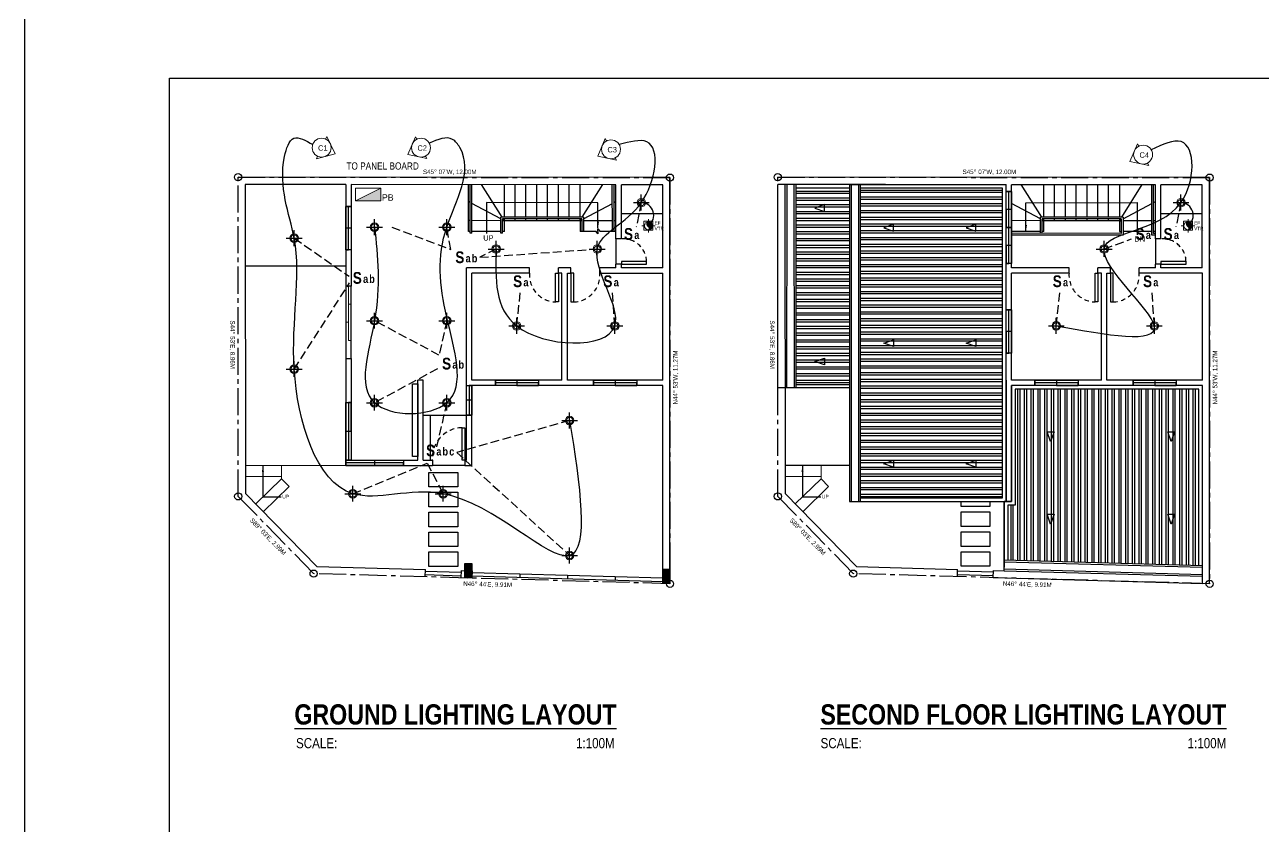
# Model space of a CAD drawing. Header units: inches. Extents: x 7263 to 14962, y 1317 to 2926.
# Drawn here: x 7262.7 to 7297.09, y 1344.84 to 1367.08 of the extents above; entities that cross this region are included whole.
import ezdxf

# ---------------------------------------------------------------- set-up
doc = ezdxf.new("R2010")
doc.units = ezdxf.units.IN
doc.header["$MEASUREMENT"] = 0
for name, pattern in [('ACAD_ISO02W100', [15, 12, -3]), ('CENTER2', [1.125, 0.75, -0.125, 0.125, -0.125]), ('HIDDEN2', [0.1875, 0.125, -0.0625])]:
    doc.linetypes.add(name, pattern=pattern)
for name, color, linetype, lineweight in [('.1', 74, 'Continuous', 9), ('electrical', 118, 'Continuous', 13), ('Muebles', 2, 'Continuous', 0)]:
    doc.layers.add(name, color=color, linetype=linetype, lineweight=lineweight)
for name, color, linetype in [('Layer1', 1, 'Continuous'), ('Layer15', 7, 'Continuous'), ('Layer2', 2, 'Continuous'), ('Layer3', 3, 'Continuous'), ('Layer4', 4, 'Continuous'), ('Layer6', 6, 'Continuous'), ('Layer8', 8, 'Continuous'), ('PDF10_HJ_10MM 2', 7, 'Continuous'), ('text', 7, 'Continuous')]:
    doc.layers.add(name, color=color, linetype=linetype)
doc.styles.get("Standard").update_dxf_attribs({"font": ''})
doc.styles.get('Standard').set_extended_font_data('Tw Cen MT Condensed')
doc.dimstyles.get("Standard").update_dxf_attribs({"dimtxt": 0.2, "dimasz": 0.18, "dimexe": 0.18, "dimexo": 0.0625, "dimgap": 0.09, "dimtad": 0, "dimzin": 0, "dimdsep": 46, "dimtxsty": 'Standard', "dimblk": 'ARCHTICK', "dimcen": 0.09, "dimclrd": 8, "dimclre": 8, "dimclrt": 2, "dimadec": 0, "dimazin": 0, "dimtfac": 1, "dimtofl": 0, "dimtmove": 0, "dimatfit": 3, "dimfxl": 1, "dimtolj": 1, "dimtzin": 0, "dimarcsym": 0})

# ---------------------------------------------------------------- blocks, each defined once
blk = doc.blocks.new('lot')
at = {"layer": 'Layer3', "linetype": 'CENTER2'}
blk.add_lwpolyline([(7106.756, 1445.657), (7106.77, 1434.387), (7096.873, 1434.655), (7094.777, 1436.797), (7094.762, 1445.657)], close=True, dxfattribs=at)
at = {"layer": 'Layer4'}
for centre in [(7094.762, 1445.657), (7106.756, 1445.657), (7094.777, 1436.797), (7096.873, 1434.655), (7106.77, 1434.387)]:
    blk.add_circle(centre, 0.1, dxfattribs=at)
at = {"layer": 'Layer3', "insert": (7099.896, 1445.873), "char_height": 0.125, "attachment_point": 1}
blk.add_mtext_dynamic_manual_height_columns("{\\fTechnicLite|b0|i0|c2|p2;S45%%D 07'W, 12.00M}", width=3.85486, gutter_width=1, heights=[0], dxfattribs=at)
at = {"layer": 'Layer3', "char_height": 0.125, "attachment_point": 1}
for s, insert, rotation in [("{\\fTechnicLite|b0|i0|c2|p2;S44%%D 53'E, 8.86M}", (7094.677, 1441.68), 270.1019), ("{\\fTechnicLite|b0|i0|c2|p2;N44%%D 53'W, 11.27M}", (7106.852, 1439.361), 90.0686), ("{\\fTechnicLite|b0|i0|c2|p2;S89%%D 03'E, 2.99M}", (7095.18, 1436.207), 314.2353), ("{\\fTechnicLite|b0|i0|c2|p2;N46%%D 44'E, 9.91M}", (7101.031, 1434.448), 358.4519)]:
    blk.add_mtext_dynamic_manual_height_columns(s, width=3.85486, gutter_width=1, heights=[0], dxfattribs=dict(at, insert=insert, rotation=rotation))
blk = doc.blocks.new('_ArchTick')
at = {"color": 0, "linetype": 'ByBlock', "const_width": 0.15}
blk.add_lwpolyline([(-0.5, -0.5), (0.5, 0.5)], dxfattribs=at)

msp = doc.modelspace()

# ---------------------------------------------------------------- hatches: boundary and pattern name
at = {"layer": '.1'}
h = msp.add_hatch(dxfattribs=at)
h.set_pattern_fill('ANSI31', color=2, scale=0.125)
h.set_pattern_definition([(45, (-1840.654932, -340.420438), (-0.011048543456, 0.011048543456), [])])
h.paths.add_polyline_path([(7280.017, 1361.618, 0.626564), (7280.008, 1361.488, -0.606657), (7280.017, 1361.393, 0.414214), (7280.13, 1361.506, 0.414214)])
h = msp.add_hatch(dxfattribs=at)
h.set_pattern_fill('ANSI31', color=2, scale=0.125)
h.set_pattern_definition([(45, (-1825.669567, -340.420438), (-0.011048543456, 0.011048543456), [])])
h.paths.add_polyline_path([(7295.002, 1361.618, 0.626564), (7294.993, 1361.488, -0.606657), (7295.002, 1361.393, 0.414214), (7295.115, 1361.506, 0.414214)])
at = {"layer": 'electrical'}
h = msp.add_hatch(color=8, dxfattribs=at)
h.set_gradient(color1=(122, 133, 130), one_color=1, tint=1)
h.paths.add_polyline_path([(7271.885, 1362.196), (7272.587, 1362.196), (7272.587, 1362.547)])
at = {"layer": 'Layer3', "true_color": 0x636466}
h = msp.add_hatch(dxfattribs=at)
h.set_pattern_fill('ANSI32', color=251, scale=0.5, angle=135)
h.set_pattern_definition([(180, (130.64805, -94.65656), (-3e-17, -0.1875), []), (180, (130.58555, -94.59406), (-3e-17, -0.1875), [])])
h.paths.add_polyline_path([(7285.596, 1362.555), (7284.106, 1362.555), (7284.106, 1357.104), (7285.596, 1357.104)])
h = msp.add_hatch(dxfattribs=at)
h.set_pattern_fill('ANSI32', color=251, scale=0.5, angle=135)
h.set_pattern_definition([(180, (102.37391, -82.81602), (-3e-17, -0.1875), []), (180, (102.31141, -82.75352), (-3e-17, -0.1875), [])])
h.paths.add_polyline_path([(7289.85, 1362.545), (7285.896, 1362.545), (7285.896, 1353.951), (7289.85, 1353.951)])
h = msp.add_hatch(dxfattribs=at)
h.set_pattern_fill('ANSI32', color=251, scale=0.5, angle=225)
h.set_pattern_definition([(270, (130.64811, -82.81602), (0.1875, -4e-17), []), (270, (130.58561, -82.87852), (0.1875, -4e-17), [])])
h.paths.add_polyline_path([(7289.994, 1352.23), (7295.3, 1352.08), (7295.3, 1356.971), (7290.2, 1356.971), (7290.2, 1353.751), (7289.994, 1353.751)])
at = {"layer": 'Layer6', "true_color": 0x636466}
h = msp.add_hatch(color=251, dxfattribs=at)
h.dxf.hatch_style = 1
h.paths.add_polyline_path([(7275.115, 1352.032, -0.414564), (7275.015, 1352.132), (7274.916, 1352.132), (7274.915, 1351.732), (7275.115, 1351.732)])
h.paths.add_polyline_path([(7275.115, 1352.132), (7275.015, 1352.132, 0.414564), (7275.115, 1352.032)], flags=17)
h = msp.add_hatch(color=251, dxfattribs=at)
h.dxf.hatch_style = 1
h.paths.add_polyline_path([(7280.615, 1351.877, -0.414564), (7280.515, 1351.977), (7280.415, 1351.977), (7280.415, 1351.577), (7280.615, 1351.577)])
h.paths.add_polyline_path([(7280.615, 1351.977), (7280.515, 1351.977, 0.414564), (7280.615, 1351.877)], flags=17)

# ---------------------------------------------------------------- linework, layer by layer
at = {"layer": '.1', "color": 2}
for p, q in [((7280.017, 1361.631), (7280.017, 1361.693)), ((7295.002, 1361.631), (7295.002, 1361.693)), ((7279.892, 1361.506), (7279.83, 1361.506)), ((7280.017, 1361.381), (7280.017, 1361.318)), ((7280.142, 1361.506), (7280.205, 1361.506)), ((7294.877, 1361.506), (7294.815, 1361.506)), ((7295.002, 1361.381), (7295.002, 1361.318)), ((7295.127, 1361.506), (7295.19, 1361.506))]:
    msp.add_line(p, q, dxfattribs=at)
for points in [[(7279.892, 1361.631), (7280.142, 1361.631), (7280.142, 1361.381), (7279.892, 1361.381)], [(7294.877, 1361.631), (7295.127, 1361.631), (7295.127, 1361.381), (7294.877, 1361.381)]]:
    msp.add_lwpolyline(points, close=True, dxfattribs=at)
for centre, radius in [((7279.819, 1362.147), 0.119), ((7279.819, 1362.147), 0.0893), ((7294.805, 1362.147), 0.119), ((7294.805, 1362.147), 0.0893), ((7272.41, 1361.466), 0.119), ((7272.41, 1361.466), 0.0893), ((7274.416, 1361.466), 0.119), ((7274.416, 1361.466), 0.0893), ((7280.017, 1361.506), 0.113), ((7295.002, 1361.506), 0.113), ((7270.18, 1361.16), 0.119), ((7270.18, 1361.16), 0.0893), ((7275.789, 1360.861), 0.119), ((7275.789, 1360.861), 0.0893), ((7278.596, 1360.861), 0.119), ((7278.596, 1360.861), 0.0893), ((7292.671, 1360.861), 0.119), ((7292.671, 1360.861), 0.0893), ((7272.41, 1358.871), 0.119), ((7272.41, 1358.871), 0.0893), ((7274.416, 1358.871), 0.119), ((7274.416, 1358.871), 0.0893), ((7276.357, 1358.725), 0.119), ((7276.357, 1358.725), 0.0893), ((7279.081, 1358.725), 0.119), ((7279.081, 1358.725), 0.0893), ((7291.343, 1358.727), 0.119), ((7291.343, 1358.727), 0.0893), ((7294.067, 1358.725), 0.119), ((7294.067, 1358.725), 0.0893), ((7270.18, 1357.527), 0.119), ((7270.18, 1357.527), 0.0893), ((7272.41, 1356.595), 0.119), ((7272.41, 1356.595), 0.0893), ((7274.416, 1356.595), 0.119), ((7274.416, 1356.595), 0.0893), ((7277.828, 1356.102), 0.119), ((7277.828, 1356.102), 0.0893), ((7271.807, 1354.069), 0.119), ((7271.807, 1354.069), 0.0893), ((7274.314, 1354.069), 0.119), ((7274.314, 1354.069), 0.0893), ((7277.828, 1352.356), 0.119), ((7277.828, 1352.356), 0.0893)]:
    msp.add_circle(centre, radius, dxfattribs=at)
for centre, radius, start, end in [((7280.044, 1361.551), 0.0728, 111.9143, 240.1933), ((7279.988, 1361.438), 0.0534, 302.9808, 67.9543), ((7295.03, 1361.551), 0.0728, 111.9143, 240.1933), ((7294.973, 1361.438), 0.0534, 302.9808, 67.9543)]:
    msp.add_arc(centre, radius, start, end, dxfattribs=at)
at = {"layer": 'Defpoints'}
msp.add_lwpolyline([(7262.697, 1368.116), (7339.197, 1368.116), (7339.197, 1317.116), (7262.697, 1317.116)], close=True, dxfattribs=at)
at = {"layer": 'electrical', "color": 1}
msp.add_line((7272.587, 1362.547), (7271.885, 1362.196), dxfattribs=at)
at = {"layer": 'electrical', "color": 2, "lineweight": 15}
for points in [[(7270.83, 1363.435), (7270.797, 1363.364), (7271.315, 1363.498), (7271.085, 1363.982), (7271.052, 1363.911)], [(7270.83, 1363.435), (7270.797, 1363.364), (7271.315, 1363.498), (7271.085, 1363.982), (7271.052, 1363.911)], [(7273.58, 1363.905), (7273.544, 1363.975), (7273.334, 1363.482), (7273.858, 1363.369), (7273.822, 1363.439)], [(7273.58, 1363.905), (7273.544, 1363.975), (7273.334, 1363.482), (7273.858, 1363.369), (7273.822, 1363.439)], [(7278.855, 1363.86), (7278.819, 1363.93), (7278.61, 1363.437), (7279.134, 1363.324), (7279.097, 1363.394)], [(7278.855, 1363.86), (7278.819, 1363.93), (7278.61, 1363.437), (7279.134, 1363.324), (7279.097, 1363.394)], [(7293.633, 1363.713), (7293.597, 1363.783), (7293.388, 1363.29), (7293.912, 1363.177), (7293.875, 1363.247)], [(7293.633, 1363.713), (7293.597, 1363.783), (7293.388, 1363.29), (7293.912, 1363.177), (7293.875, 1363.247)]]:
    msp.add_lwpolyline(points, dxfattribs=at)
at = {"layer": 'electrical', "color": 1}
msp.add_lwpolyline([(7271.885, 1362.196), (7272.587, 1362.196), (7272.587, 1362.547), (7271.885, 1362.547)], close=True, dxfattribs=at)
at = {"layer": 'electrical', "color": 4, "lineweight": 15}
for centre in [(7270.941, 1363.673), (7270.941, 1363.673), (7273.701, 1363.672), (7273.701, 1363.672), (7278.976, 1363.627), (7278.976, 1363.627), (7293.754, 1363.48), (7293.754, 1363.48)]:
    msp.add_circle(centre, 0.263, dxfattribs=at)
at = {"layer": 'Layer1'}
for p, q in [((7275.065, 1361.298), (7275.066, 1362.648)), ((7275.115, 1361.298), (7275.116, 1362.648)), ((7279.015, 1361.345), (7279.013, 1362.648)), ((7279.065, 1361.345), (7279.063, 1362.648)), ((7283.856, 1362.655), (7283.853, 1357.004)), ((7284.056, 1362.655), (7284.059, 1357.004)), ((7284.106, 1362.555), (7285.596, 1362.555)), ((7285.646, 1362.645), (7285.646, 1353.851)), ((7285.846, 1362.645), (7285.846, 1353.851)), ((7293.997, 1361.245), (7293.995, 1362.648)), ((7294.047, 1361.295), (7294.045, 1362.648)), ((7278.215, 1361.746), (7275.915, 1361.747)), ((7275.915, 1361.297), (7275.915, 1361.747)), ((7278.165, 1361.696), (7275.965, 1361.697)), ((7275.965, 1361.297), (7275.965, 1361.697)), ((7278.165, 1361.696), (7278.165, 1361.346)), ((7278.215, 1361.746), (7278.215, 1361.346)), ((7279.264, 1361.842), (7280.415, 1361.842)), ((7293.197, 1361.745), (7290.9, 1361.747)), ((7290.9, 1361.297), (7290.9, 1361.747)), ((7293.147, 1361.695), (7290.95, 1361.697)), ((7290.95, 1361.297), (7290.95, 1361.697)), ((7293.147, 1361.695), (7293.147, 1361.294)), ((7293.197, 1361.745), (7293.197, 1361.244)), ((7294.246, 1361.842), (7295.397, 1361.842)), ((7275.115, 1361.298), (7275.065, 1361.298)), ((7275.965, 1361.297), (7275.915, 1361.297)), ((7293.147, 1361.294), (7290.1, 1361.298)), ((7290.95, 1361.297), (7290.9, 1361.297)), ((7294.097, 1361.295), (7294.047, 1361.295)), ((7279.115, 1361.141), (7279.115, 1360.441)), ((7293.197, 1361.244), (7290.1, 1361.248)), ((7294.097, 1361.245), (7293.997, 1361.245)), ((7294.097, 1361.141), (7294.097, 1360.441)), ((7284.106, 1357.104), (7285.596, 1357.104)), ((7273.765, 1356.251), (7274.965, 1356.251)), ((7273.965, 1355.001), (7273.965, 1356.251)), ((7274.915, 1354.851), (7274.015, 1354.851)), ((7285.596, 1354.851), (7283.81, 1354.851)), ((7289.894, 1352.183), (7295.4, 1352.027)), ((7289.894, 1351.982), (7295.4, 1351.827))]:
    msp.add_line(p, q, dxfattribs=at)
for points in [[(7285.896, 1353.951), (7289.85, 1353.951), (7289.85, 1362.545), (7285.896, 1362.545)], [(7295.3, 1352.08), (7295.3, 1356.971), (7290.2, 1356.971), (7290.2, 1353.751), (7289.994, 1353.751), (7289.994, 1352.23)]]:
    msp.add_lwpolyline(points, dxfattribs=at)
for points in [[(7290.1, 1362.46), (7290.1, 1361.46), (7289.95, 1361.46), (7289.95, 1362.46)], [(7271.76, 1362.042), (7271.76, 1360.842), (7271.61, 1360.842), (7271.61, 1362.042)], [(7290.1, 1361.46), (7290.1, 1360.46), (7289.95, 1360.46), (7289.95, 1361.46)], [(7271.61, 1357.826), (7271.76, 1357.826), (7271.76, 1359.826), (7271.61, 1359.826)], [(7290.1, 1359.171), (7290.1, 1357.971), (7289.95, 1357.971), (7289.95, 1359.171)], [(7275.765, 1357.221), (7276.965, 1357.221), (7276.965, 1357.071), (7275.765, 1357.071)], [(7278.49, 1357.221), (7279.69, 1357.221), (7279.69, 1357.071), (7278.49, 1357.071)], [(7290.75, 1357.221), (7291.95, 1357.221), (7291.95, 1357.071), (7290.75, 1357.071)], [(7293.475, 1357.221), (7294.675, 1357.221), (7294.675, 1357.071), (7293.475, 1357.071)], [(7273.465, 1357.121), (7273.615, 1357.121), (7273.615, 1355.101), (7273.465, 1355.101)], [(7274.965, 1356.251), (7274.965, 1357.071), (7275.115, 1357.071), (7275.115, 1356.251)], [(7271.61, 1355.001), (7271.61, 1356.601), (7271.76, 1356.601), (7271.76, 1355.001)], [(7271.61, 1355.001), (7273.21, 1355.001), (7273.21, 1354.851), (7271.61, 1354.851)]]:
    msp.add_lwpolyline(points, close=True, dxfattribs=at)
at = {"layer": 'Layer1', "linetype": 'HIDDEN2'}
for centre, radius, start, end in [((7279.319, 1360.497), 0.646, 1.6632, 94.8163), ((7294.301, 1360.497), 0.646, 1.6632, 94.8163), ((7277.459, 1360.137), 0.746, 175.8096, 268.5593), ((7277.921, 1360.137), 0.746, 271.4407, 4.1904), ((7292.441, 1360.137), 0.746, 175.8096, 268.5593), ((7292.903, 1360.137), 0.746, 271.4407, 4.1904), ((7274.859, 1355.055), 0.846, 91.2707, 183.7084)]:
    msp.add_arc(centre, radius, start, end, dxfattribs=at)
at = {"layer": 'Layer15', "color": 0, "ltscale": 0.02}
for p, q in [((7279.819, 1361.928), (7279.819, 1362.37)), ((7294.805, 1361.928), (7294.805, 1362.37)), ((7279.599, 1362.147), (7280.04, 1362.147)), ((7294.584, 1362.147), (7295.025, 1362.147)), ((7272.41, 1361.247), (7272.41, 1361.688)), ((7274.416, 1361.247), (7274.416, 1361.688)), ((7270.18, 1360.942), (7270.18, 1361.383)), ((7272.189, 1361.466), (7272.63, 1361.466)), ((7274.196, 1361.466), (7274.637, 1361.466)), ((7269.959, 1361.16), (7270.401, 1361.16)), ((7275.789, 1360.643), (7275.789, 1361.084)), ((7278.596, 1360.643), (7278.596, 1361.084)), ((7292.671, 1360.643), (7292.671, 1361.084)), ((7275.568, 1360.861), (7276.009, 1360.861)), ((7278.375, 1360.861), (7278.817, 1360.861)), ((7292.451, 1360.861), (7292.892, 1360.861)), ((7272.41, 1358.653), (7272.41, 1359.094)), ((7274.416, 1358.653), (7274.416, 1359.094)), ((7276.357, 1358.506), (7276.357, 1358.948)), ((7279.081, 1358.506), (7279.081, 1358.948)), ((7291.343, 1358.508), (7291.343, 1358.95)), ((7294.067, 1358.506), (7294.067, 1358.948)), ((7272.189, 1358.871), (7272.63, 1358.871)), ((7274.196, 1358.871), (7274.637, 1358.871)), ((7276.137, 1358.725), (7276.578, 1358.725)), ((7278.861, 1358.725), (7279.302, 1358.725)), ((7291.122, 1358.727), (7291.564, 1358.727)), ((7293.846, 1358.725), (7294.287, 1358.725)), ((7269.959, 1357.527), (7270.401, 1357.527)), ((7270.18, 1357.309), (7270.18, 1357.75)), ((7272.41, 1356.376), (7272.41, 1356.817)), ((7274.416, 1356.376), (7274.416, 1356.817)), ((7272.189, 1356.595), (7272.63, 1356.595)), ((7274.196, 1356.595), (7274.637, 1356.595)), ((7277.828, 1355.884), (7277.828, 1356.325)), ((7277.607, 1356.102), (7278.049, 1356.102)), ((7271.586, 1354.069), (7272.027, 1354.069)), ((7271.807, 1353.85), (7271.807, 1354.291)), ((7274.093, 1354.069), (7274.534, 1354.069)), ((7274.314, 1353.85), (7274.314, 1354.291)), ((7277.607, 1352.356), (7278.049, 1352.356)), ((7277.828, 1352.137), (7277.828, 1352.578))]:
    msp.add_line(p, q, dxfattribs=at)
at = {"layer": 'Layer2'}
for p, q in [((7275.015, 1361.348), (7275.016, 1362.648)), ((7275.951, 1361.747), (7275.38, 1362.648)), ((7276.015, 1361.747), (7276.015, 1362.649)), ((7276.315, 1361.746), (7276.315, 1362.649)), ((7276.615, 1361.746), (7276.615, 1362.649)), ((7276.915, 1361.746), (7276.915, 1362.649)), ((7277.215, 1361.746), (7277.215, 1362.649)), ((7277.515, 1361.746), (7277.515, 1362.649)), ((7277.815, 1361.746), (7277.815, 1362.649)), ((7278.115, 1362.645), (7278.115, 1361.746)), ((7278.178, 1361.747), (7278.75, 1362.648)), ((7290.937, 1361.747), (7290.365, 1362.648)), ((7291, 1361.747), (7291, 1362.649)), ((7291.297, 1361.746), (7291.297, 1362.649)), ((7291.597, 1361.746), (7291.597, 1362.649)), ((7291.897, 1361.746), (7291.897, 1362.649)), ((7292.197, 1361.746), (7292.197, 1362.649)), ((7292.497, 1361.746), (7292.497, 1362.649)), ((7292.797, 1361.746), (7292.797, 1362.649)), ((7293.097, 1362.645), (7293.097, 1361.746)), ((7293.16, 1361.747), (7293.732, 1362.648)), ((7275.066, 1362.155), (7275.016, 1362.181)), ((7275.915, 1361.7), (7275.116, 1362.128)), ((7278.215, 1361.7), (7279.014, 1362.128)), ((7279.064, 1362.155), (7279.115, 1362.182)), ((7290.9, 1361.7), (7290.101, 1362.128)), ((7293.197, 1361.7), (7293.996, 1362.128)), ((7294.046, 1362.155), (7294.097, 1362.182)), ((7275.065, 1361.648), (7275.015, 1361.648)), ((7275.915, 1361.647), (7275.115, 1361.648)), ((7276.015, 1361.647), (7275.965, 1361.673)), ((7278.165, 1361.646), (7275.965, 1361.647)), ((7276.015, 1361.647), (7275.983, 1361.697)), ((7276.015, 1361.347), (7276.015, 1361.697)), ((7276.315, 1361.646), (7276.315, 1361.696)), ((7276.615, 1361.646), (7276.615, 1361.696)), ((7276.915, 1361.646), (7276.915, 1361.696)), ((7277.215, 1361.646), (7277.215, 1361.696)), ((7277.515, 1361.646), (7277.515, 1361.696)), ((7277.815, 1361.646), (7277.815, 1361.696)), ((7278.115, 1361.647), (7278.147, 1361.697)), ((7278.115, 1361.696), (7278.115, 1361.645)), ((7278.115, 1361.647), (7278.165, 1361.673)), ((7278.116, 1361.646), (7278.116, 1361.346)), ((7279.015, 1361.645), (7278.215, 1361.646)), ((7279.115, 1361.645), (7279.065, 1361.645)), ((7290.9, 1361.647), (7290.101, 1361.648)), ((7291, 1361.647), (7290.95, 1361.673)), ((7293.098, 1361.645), (7290.95, 1361.647)), ((7291, 1361.647), (7290.969, 1361.697)), ((7291, 1361.347), (7291, 1361.697)), ((7291.297, 1361.646), (7291.297, 1361.696)), ((7291.597, 1361.646), (7291.597, 1361.696)), ((7291.897, 1361.646), (7291.897, 1361.696)), ((7292.197, 1361.646), (7292.197, 1361.696)), ((7292.497, 1361.646), (7292.497, 1361.696)), ((7292.797, 1361.646), (7292.797, 1361.696)), ((7293.097, 1361.647), (7293.129, 1361.697)), ((7293.097, 1361.696), (7293.097, 1361.645)), ((7293.097, 1361.647), (7293.147, 1361.673)), ((7293.097, 1361.645), (7293.147, 1361.645)), ((7293.098, 1361.645), (7293.098, 1361.346)), ((7293.997, 1361.645), (7293.197, 1361.646)), ((7294.097, 1361.645), (7294.047, 1361.645)), ((7275.065, 1361.348), (7275.015, 1361.348)), ((7275.915, 1361.347), (7275.115, 1361.348)), ((7276.015, 1361.347), (7275.965, 1361.347)), ((7290.9, 1361.347), (7290.1, 1361.348)), ((7291, 1361.347), (7290.95, 1361.347)), ((7293.097, 1361.345), (7293.147, 1361.345)), ((7293.997, 1361.345), (7293.197, 1361.346)), ((7294.097, 1361.345), (7294.047, 1361.345)), ((7271.61, 1360.383), (7268.822, 1360.381)), ((7274.816, 1351.786), (7273.817, 1351.815)), ((7274.819, 1351.886), (7273.82, 1351.915)), ((7280.416, 1351.627), (7275.116, 1351.777)), ((7280.419, 1351.727), (7275.119, 1351.876)), ((7276.444, 1351.839), (7276.441, 1351.739)), ((7277.769, 1351.802), (7277.766, 1351.702)), ((7279.094, 1351.764), (7279.091, 1351.664)), ((7289.596, 1351.792), (7288.596, 1351.82)), ((7289.599, 1351.892), (7288.599, 1351.92))]:
    msp.add_line(p, q, dxfattribs=at)
for points in [[(7290.025, 1361.96), (7290.025, 1362.46), (7290.1, 1362.46), (7290.1, 1361.96)], [(7271.685, 1361.442), (7271.685, 1362.042), (7271.76, 1362.042), (7271.76, 1361.442)], [(7289.95, 1361.96), (7289.95, 1361.46), (7290.025, 1361.46), (7290.025, 1361.96)], [(7271.61, 1361.442), (7271.61, 1360.842), (7271.685, 1360.842), (7271.685, 1361.442)], [(7290.025, 1360.96), (7290.025, 1361.46), (7290.1, 1361.46), (7290.1, 1360.96)], [(7289.95, 1360.96), (7289.95, 1360.46), (7290.025, 1360.46), (7290.025, 1360.96)], [(7279.265, 1360.441), (7279.965, 1360.441), (7279.965, 1360.516), (7279.265, 1360.516)], [(7294.247, 1360.441), (7294.947, 1360.441), (7294.947, 1360.516), (7294.247, 1360.516)], [(7277.44, 1359.391), (7277.44, 1360.191), (7277.515, 1360.191), (7277.515, 1359.391)], [(7277.94, 1359.391), (7277.94, 1360.191), (7277.865, 1360.191), (7277.865, 1359.391)], [(7292.422, 1359.391), (7292.422, 1360.191), (7292.497, 1360.191), (7292.497, 1359.391)], [(7292.922, 1359.391), (7292.922, 1360.191), (7292.847, 1360.191), (7292.847, 1359.391)], [(7290.025, 1358.571), (7290.025, 1359.171), (7290.1, 1359.171), (7290.1, 1358.571)], [(7289.95, 1358.571), (7289.95, 1357.971), (7290.025, 1357.971), (7290.025, 1358.571)], [(7276.365, 1357.146), (7275.765, 1357.146), (7275.765, 1357.221), (7276.365, 1357.221)], [(7279.09, 1357.146), (7278.49, 1357.146), (7278.49, 1357.221), (7279.09, 1357.221)], [(7291.35, 1357.146), (7290.75, 1357.146), (7290.75, 1357.221), (7291.35, 1357.221)], [(7294.075, 1357.146), (7293.475, 1357.146), (7293.475, 1357.221), (7294.075, 1357.221)], [(7275.115, 1356.671), (7275.115, 1357.071), (7275.04, 1357.071), (7275.04, 1356.671)], [(7276.365, 1357.071), (7276.965, 1357.071), (7276.965, 1357.146), (7276.365, 1357.146)], [(7279.09, 1357.071), (7279.69, 1357.071), (7279.69, 1357.146), (7279.09, 1357.146)], [(7291.35, 1357.071), (7291.95, 1357.071), (7291.95, 1357.146), (7291.35, 1357.146)], [(7294.075, 1357.071), (7294.675, 1357.071), (7294.675, 1357.146), (7294.075, 1357.146)], [(7271.76, 1355.801), (7271.76, 1356.601), (7271.685, 1356.601), (7271.685, 1355.801)], [(7275.04, 1356.671), (7275.04, 1356.251), (7274.965, 1356.251), (7274.965, 1356.671)], [(7271.685, 1355.801), (7271.685, 1355.001), (7271.61, 1355.001), (7271.61, 1355.801)], [(7274.915, 1355.901), (7274.915, 1355.001), (7274.84, 1355.001), (7274.84, 1355.901)], [(7272.41, 1354.926), (7271.61, 1354.926), (7271.61, 1355.001), (7272.41, 1355.001)], [(7272.41, 1354.851), (7273.21, 1354.851), (7273.21, 1354.926), (7272.41, 1354.926)]]:
    msp.add_lwpolyline(points, close=True, dxfattribs=at)
at = {"layer": 'Layer3'}
for p, q in [((7271.61, 1362.652), (7271.61, 1359.826)), ((7271.76, 1362.652), (7271.76, 1359.826)), ((7279.115, 1362.645), (7271.76, 1362.652)), ((7279.115, 1361.141), (7279.115, 1362.645)), ((7279.265, 1361.141), (7279.265, 1362.645)), ((7283.806, 1362.655), (7283.606, 1362.655)), ((7283.609, 1357.004), (7283.606, 1362.655)), ((7284.106, 1362.655), (7284.109, 1357.004)), ((7289.95, 1362.645), (7285.596, 1362.645)), ((7285.596, 1362.645), (7285.596, 1353.851)), ((7285.896, 1362.645), (7285.896, 1353.851)), ((7289.95, 1357.221), (7289.95, 1362.648)), ((7290.1, 1362.46), (7289.95, 1362.46)), ((7294.097, 1362.645), (7290.1, 1362.645)), ((7290.1, 1360.341), (7290.1, 1362.645)), ((7294.097, 1361.141), (7294.097, 1362.645)), ((7295.397, 1362.645), (7294.247, 1362.645)), ((7294.247, 1361.141), (7294.247, 1362.645)), ((7295.397, 1360.341), (7295.397, 1362.645)), ((7271.76, 1362.042), (7271.61, 1362.042)), ((7279.115, 1361.141), (7279.115, 1361.154)), ((7279.265, 1361.141), (7279.115, 1361.141)), ((7294.097, 1361.141), (7294.097, 1361.154)), ((7294.247, 1361.141), (7294.097, 1361.141)), ((7271.76, 1360.842), (7271.61, 1360.842)), ((7276.715, 1360.341), (7274.965, 1360.341)), ((7274.965, 1357.221), (7274.965, 1360.341)), ((7276.715, 1360.191), (7276.715, 1360.341)), ((7277.865, 1360.341), (7277.515, 1360.341)), ((7277.515, 1360.191), (7277.515, 1360.341)), ((7277.865, 1360.191), (7277.865, 1360.341)), ((7279.115, 1360.341), (7278.665, 1360.341)), ((7278.665, 1360.191), (7278.665, 1360.341)), ((7279.115, 1360.341), (7279.115, 1360.441)), ((7279.265, 1360.441), (7279.115, 1360.441)), ((7279.265, 1360.341), (7279.265, 1360.441)), ((7280.415, 1360.341), (7279.265, 1360.341)), ((7291.697, 1360.341), (7290.1, 1360.341)), ((7291.697, 1360.191), (7291.697, 1360.341)), ((7292.497, 1360.191), (7292.497, 1360.341)), ((7292.847, 1360.341), (7292.497, 1360.341)), ((7292.847, 1360.191), (7292.847, 1360.341)), ((7294.097, 1360.341), (7293.647, 1360.341)), ((7293.647, 1360.191), (7293.647, 1360.341)), ((7294.097, 1360.341), (7294.097, 1360.441)), ((7294.247, 1360.441), (7294.097, 1360.441)), ((7294.247, 1360.341), (7294.247, 1360.441)), ((7295.397, 1360.341), (7294.247, 1360.341)), ((7276.715, 1360.191), (7275.115, 1360.191)), ((7275.115, 1357.221), (7275.115, 1360.191)), ((7277.615, 1360.191), (7277.515, 1360.191)), ((7277.615, 1357.221), (7277.615, 1360.191)), ((7277.765, 1357.221), (7277.765, 1360.191)), ((7277.765, 1360.191), (7277.865, 1360.191)), ((7278.665, 1360.191), (7280.415, 1360.191)), ((7291.697, 1360.191), (7290.1, 1360.191)), ((7290.1, 1357.221), (7290.1, 1360.191)), ((7292.6, 1360.191), (7292.497, 1360.191)), ((7292.6, 1357.221), (7292.6, 1360.191)), ((7292.75, 1357.221), (7292.75, 1360.191)), ((7292.75, 1360.191), (7292.847, 1360.191)), ((7290.1, 1359.171), (7289.95, 1359.171)), ((7290.1, 1357.971), (7289.95, 1357.971)), ((7271.61, 1357.826), (7271.61, 1354.851)), ((7271.76, 1357.826), (7271.76, 1355.001)), ((7273.615, 1355.001), (7273.615, 1357.221)), ((7273.765, 1357.221), (7273.615, 1357.221)), ((7273.765, 1355.001), (7273.765, 1357.221)), ((7274.965, 1355.001), (7274.965, 1357.221)), ((7277.615, 1357.221), (7275.115, 1357.221)), ((7275.765, 1357.221), (7275.765, 1357.071)), ((7276.965, 1357.221), (7276.965, 1357.071)), ((7280.415, 1357.221), (7277.765, 1357.221)), ((7278.49, 1357.221), (7278.49, 1357.071)), ((7279.69, 1357.221), (7279.69, 1357.071)), ((7289.95, 1357.221), (7289.95, 1353.851)), ((7292.6, 1357.221), (7290.1, 1357.221)), ((7290.75, 1357.221), (7290.75, 1357.071)), ((7291.95, 1357.221), (7291.95, 1357.071)), ((7295.4, 1357.221), (7292.75, 1357.221)), ((7293.475, 1357.221), (7293.475, 1357.071)), ((7294.675, 1357.221), (7294.675, 1357.071)), ((7274.965, 1357.071), (7275.115, 1357.071)), ((7280.415, 1357.071), (7275.115, 1357.071)), ((7275.115, 1354.851), (7275.115, 1357.071)), ((7285.596, 1357.005), (7283.609, 1357.004)), ((7295.4, 1357.071), (7290.1, 1357.071)), ((7290.1, 1353.851), (7290.1, 1357.071)), ((7274.965, 1356.251), (7275.115, 1356.251)), ((7271.61, 1355.001), (7271.61, 1354.851)), ((7271.61, 1355.001), (7271.76, 1355.001)), ((7271.61, 1354.851), (7274.015, 1354.851)), ((7271.76, 1355.001), (7273.615, 1355.001)), ((7273.21, 1355.001), (7273.21, 1354.851)), ((7273.765, 1355.001), (7274.015, 1355.001)), ((7274.015, 1355.001), (7274.015, 1354.851)), ((7274.915, 1355.001), (7274.965, 1355.001)), ((7274.915, 1355.001), (7274.915, 1354.851)), ((7274.915, 1354.851), (7275.115, 1354.851)), ((7289.894, 1351.932), (7289.894, 1353.851)), ((7289.894, 1352.233), (7295.4, 1352.077)), ((7273.815, 1351.763), (7273.821, 1351.963)), ((7274.815, 1351.735), (7274.821, 1351.935)), ((7275.115, 1351.727), (7275.121, 1351.926)), ((7288.595, 1351.769), (7288.6, 1351.969)), ((7289.594, 1351.741), (7289.6, 1351.941)), ((7289.594, 1351.741), (7295.4, 1351.577)), ((7289.894, 1351.932), (7295.4, 1351.777)), ((7280.615, 1351.571), (7280.415, 1351.577)), ((7295.6, 1351.571), (7295.4, 1351.577))]:
    msp.add_line(p, q, dxfattribs=at)
for points in [[(7280.615, 1351.571), (7280.615, 1362.841), (7268.62, 1362.856)], [(7295.6, 1351.571), (7295.6, 1362.841), (7283.606, 1362.856)], [(7271.61, 1362.652), (7268.821, 1362.655), (7268.826, 1354.077), (7270.805, 1352.048), (7273.821, 1351.963)], [(7280.415, 1360.341), (7280.415, 1362.641), (7279.265, 1362.645)], [(7286.596, 1362.652), (7283.806, 1362.655), (7283.811, 1354.077), (7285.791, 1352.048), (7288.6, 1351.969)], [(7285.596, 1362.652), (7285.596, 1353.851), (7290.1, 1353.851), (7290.1, 1354.851)], [(7285.896, 1353.851), (7289.95, 1353.851), (7289.95, 1362.645), (7285.896, 1362.645)], [(7280.415, 1357.221), (7280.415, 1360.191)], [(7295.4, 1357.221), (7295.4, 1360.191), (7293.647, 1360.191)], [(7280.415, 1351.577), (7280.415, 1357.071)], [(7295.4, 1357.071), (7290.1, 1357.071), (7290.1, 1353.851), (7289.894, 1353.851), (7289.894, 1352.032)], [(7295.4, 1351.577), (7295.4, 1357.071)], [(7274.821, 1351.935), (7275.121, 1351.926), (7275.115, 1351.727)], [(7289.6, 1351.941), (7289.894, 1351.932)]]:
    msp.add_lwpolyline(points, dxfattribs=at)
for points in [[(7284.907, 1362.092), (7284.636, 1361.996), (7284.636, 1361.996), (7284.907, 1361.901)], [(7286.823, 1361.548), (7286.551, 1361.453), (7286.551, 1361.453), (7286.823, 1361.358)], [(7289.111, 1361.548), (7288.839, 1361.453), (7288.839, 1361.453), (7289.111, 1361.358)], [(7286.823, 1358.153), (7286.551, 1358.248), (7286.551, 1358.248), (7286.823, 1358.343)], [(7289.111, 1358.153), (7288.839, 1358.248), (7288.839, 1358.248), (7289.111, 1358.343)], [(7284.907, 1357.643), (7284.636, 1357.738), (7284.636, 1357.738), (7284.907, 1357.833)], [(7291.281, 1355.787), (7291.186, 1355.516), (7291.186, 1355.516), (7291.091, 1355.787)], [(7294.628, 1355.787), (7294.532, 1355.516), (7294.532, 1355.516), (7294.437, 1355.787)], [(7286.823, 1354.806), (7286.551, 1354.902), (7286.551, 1354.902), (7286.823, 1354.997)], [(7289.111, 1354.806), (7288.839, 1354.902), (7288.839, 1354.902), (7289.111, 1354.997)], [(7291.281, 1353.499), (7291.186, 1353.228), (7291.186, 1353.228), (7291.091, 1353.499)], [(7294.628, 1353.499), (7294.532, 1353.228), (7294.532, 1353.228), (7294.437, 1353.499)]]:
    msp.add_lwpolyline(points, close=True, dxfattribs=at)
at = {"layer": 'Layer4'}
for points in [[(7275.115, 1352.132), (7275.115, 1351.732), (7274.915, 1351.732), (7274.916, 1352.132), (7275.115, 1352.132)], [(7280.615, 1351.977), (7280.615, 1351.577), (7280.415, 1351.577), (7280.415, 1351.977), (7280.615, 1351.977)]]:
    msp.add_lwpolyline(points, dxfattribs=at)
at = {"layer": 'Layer6'}
msp.add_lwpolyline([(7336.687, 1319.626), (7266.712, 1319.626), (7266.712, 1365.606), (7336.687, 1365.606)], close=True, dxfattribs=at)
at = {"layer": 'Layer8'}
for p, q in [((7275.515, 1362.147), (7275.515, 1361.293)), ((7293.597, 1361.255), (7293.596, 1362.148)), ((7278.565, 1361.345), (7278.116, 1361.346)), ((7278.615, 1361.286), (7278.565, 1361.345)), ((7278.615, 1361.345), (7278.615, 1361.417)), ((7278.615, 1361.417), (7278.675, 1361.345)), ((7278.615, 1361.345), (7278.615, 1361.345)), ((7278.615, 1361.345), (7278.615, 1361.286)), ((7279.115, 1361.345), (7278.675, 1361.345))]:
    msp.add_line(p, q, dxfattribs=at)
for points in [[(7273.92, 1354.661), (7274.719, 1354.661), (7274.719, 1354.258), (7273.92, 1354.258)], [(7273.92, 1354.109), (7274.719, 1354.109), (7274.719, 1353.706), (7273.92, 1353.706)], [(7273.92, 1353.557), (7274.719, 1353.557), (7274.719, 1353.154), (7273.92, 1353.154)], [(7288.699, 1353.563), (7289.498, 1353.563), (7289.498, 1353.159), (7288.699, 1353.159)], [(7273.92, 1353.005), (7274.719, 1353.005), (7274.719, 1352.601), (7273.92, 1352.601)], [(7288.699, 1353.011), (7289.498, 1353.011), (7289.498, 1352.607), (7288.699, 1352.607)], [(7273.92, 1352.453), (7274.719, 1352.453), (7274.719, 1352.049), (7273.92, 1352.049)], [(7288.699, 1352.458), (7289.498, 1352.458), (7289.498, 1352.055), (7288.699, 1352.055)]]:
    msp.add_lwpolyline(points, close=True, dxfattribs=at)
msp.add_lwpolyline([(7289.498, 1353.851), (7289.498, 1353.712), (7288.699, 1353.712), (7288.699, 1353.851)], dxfattribs=at)
at = {"layer": 'Muebles'}
for p, q in [((7271.61, 1354.851), (7268.825, 1354.851)), ((7269.825, 1354.551), (7268.825, 1354.551)), ((7269.825, 1354.484), (7269.11, 1353.786)), ((7284.81, 1354.551), (7283.81, 1354.551)), ((7284.811, 1354.484), (7284.095, 1353.786))]:
    msp.add_line(p, q, dxfattribs=at)
for points in [[(7271.685, 1358.826), (7271.61, 1358.826), (7271.61, 1359.826), (7271.685, 1359.826)], [(7271.685, 1358.326), (7271.76, 1358.326), (7271.76, 1359.326), (7271.685, 1359.326)]]:
    msp.add_lwpolyline(points, close=True, dxfattribs=at)
for points in [[(7269.825, 1354.851), (7269.825, 1354.484), (7270.035, 1354.27), (7269.319, 1353.571)], [(7284.81, 1354.851), (7284.811, 1354.484), (7285.02, 1354.27), (7284.305, 1353.571)]]:
    msp.add_lwpolyline(points, dxfattribs=at)
at = {"layer": 'PDF10_HJ_10MM 2', "color": 5, "linetype": 'ACAD_ISO02W100', "ltscale": 0.02}
for p, q in [((7279.819, 1362.147), (7279.679, 1361.475)), ((7294.805, 1362.147), (7294.665, 1361.475)), ((7270.18, 1361.16), (7271.706, 1360.103)), ((7292.671, 1360.861), (7293.433, 1361.144)), ((7270.18, 1357.527), (7271.719, 1359.921)), ((7276.357, 1358.727), (7276.463, 1359.68)), ((7279.081, 1358.725), (7279.013, 1359.742)), ((7291.343, 1358.727), (7291.448, 1359.68)), ((7294.067, 1358.725), (7293.998, 1359.742)), ((7274.16, 1357.535), (7272.41, 1356.595)), ((7274.416, 1356.595), (7274.126, 1355.353))]:
    msp.add_line(p, q, dxfattribs=at)
for points in [[(7272.89, 1361.466), (7274.53, 1360.85), (7274.416, 1361.466)], [(7275.788, 1360.861), (7275.331, 1360.631), (7278.596, 1360.863)], [(7274.416, 1358.871), (7274.199, 1357.917), (7272.41, 1358.871)], [(7277.828, 1356.104), (7274.695, 1355.215), (7277.828, 1352.356)], [(7271.807, 1354.071), (7273.868, 1354.92), (7274.314, 1354.069)]]:
    msp.add_lwpolyline(points, dxfattribs=at)
at = {"layer": 'PDF10_HJ_10MM 2', "color": 2, "ltscale": 0.02}
for centre in [(7279.808, 1361.792), (7294.793, 1361.792)]:
    msp.add_arc(centre, 0.355, 306.0949, 88.1851, dxfattribs=at)
for points in [[(7277.828, 1356.104), (7277.828, 1352.356), (7274.314, 1354.069), (7271.807, 1354.069), (7270.18, 1357.53), (7270.18, 1361.16), (7269.913, 1363.432), (7270.171, 1363.934), (7270.692, 1363.757)], [(7272.41, 1361.468), (7272.41, 1358.871), (7272.41, 1356.595), (7274.416, 1356.595), (7274.416, 1358.961), (7274.416, 1361.465), (7274.778, 1363.681), (7274.578, 1363.903), (7273.931, 1363.798)], [(7275.789, 1360.863), (7276.357, 1358.725), (7279.081, 1358.725), (7278.596, 1360.863), (7279.819, 1362.147), (7279.968, 1363.836), (7279.204, 1363.757)], [(7291.343, 1358.727), (7294.067, 1358.725), (7292.671, 1360.863), (7294.805, 1362.149), (7294.811, 1363.842), (7293.982, 1363.612)]]:
    msp.add_spline(points, degree=3, dxfattribs=at)

# ---------------------------------------------------------------- block references
at = {"layer": 'Layer3', "rotation": 359.931411311125}
for p in [(172.133, -74.307), (187.119, -74.307)]:
    msp.add_blockref('lot', p, dxfattribs=at)

# ---------------------------------------------------------------- texts
at = {"layer": 'Layer3', "attachment_point": 1}
for s, width, insert, char_height in [('C1', 0.23808, (7270.842, 1363.738), 0.15), ('C2', 0.23808, (7273.602, 1363.737), 0.15), ('C3', 0.23808, (7278.878, 1363.692), 0.15), ('C4', 0.23808, (7293.656, 1363.545), 0.15), ('EF\\PVTR', 0.88499, (7280.188, 1361.633), 0.0938), ('EF\\PVTR', 0.88499, (7295.173, 1361.633), 0.0938), ('UP', 0.23808, (7275.429, 1361.243), 0.15), ('DN', 0.23808, (7293.513, 1361.215), 0.15), ('UP', 0.05447, (7269.848, 1354.039), 0.1), ('UP', 0.05447, (7284.833, 1354.039), 0.1), ('\\pi4.12522;{\\fArial Narrow|b1|i0|c0|p34;\\LGROUND LIGHTING LAYOUT\\P\\pi4.17155;\\fArial Narrow|b0|i0|c0|p34;\\H0.5x;\\lSCALE:                                                                          1:100M}', 17.1549, (7266.058, 1348.226), 0.5625), ('\\pi2.95763;{\\fArial Narrow|b1|i0|c0|p34;\\LSECOND FLOOR LIGHTING LAYOUT\\P\\pi2.96204;\\fArial Narrow|b0|i0|c0|p34;\\H0.5x;\\lSCALE:                                                                                                     1:100M}', 17.1549, (7281.834, 1348.226), 0.5625)]:
    msp.add_mtext_dynamic_manual_height_columns(s, width=width, gutter_width=1, heights=[0], dxfattribs=dict(at, insert=insert, char_height=char_height))
at = {"layer": 'Layer6', "color": 2, "insert": (7273.64, 1363.163), "char_height": 0.2, "attachment_point": 6}
msp.add_mtext('TO PANEL BOARD', dxfattribs=at)
at = {"layer": 'text', "insert": (7272.777, 1362.291), "char_height": 0.17553, "width": 0.32432, "attachment_point": 5}
msp.add_mtext('{\\fArial|b0|i0|c0|p34;PB}', dxfattribs=at)
at = {"layer": 'text', "color": 51, "lineweight": 13, "attachment_point": 4}
for s, insert, char_height, width in [('{\\fArial Narrow|b1|i0|c0|p34;S}', (7279.338, 1361.276), 0.32673, 0.98492), ('{\\fArial Narrow|b1|i0|c0|p34;\\T1.2;a}', (7279.623, 1361.248), 0.22226, 0.67), ('{\\fArial Narrow|b1|i0|c0|p34;S}', (7293.543, 1361.276), 0.32673, 0.98492), ('{\\fArial Narrow|b1|i0|c0|p34;\\T1.2;a}', (7293.829, 1361.248), 0.22226, 0.67), ('{\\fArial Narrow|b1|i0|c0|p34;S}', (7294.323, 1361.276), 0.32673, 0.98492), ('{\\fArial Narrow|b1|i0|c0|p34;\\T1.2;a}', (7294.609, 1361.248), 0.22226, 0.67), ('{\\fArial Narrow|b1|i0|c0|p34;S}', (7274.654, 1360.63), 0.32673, 0.98492), ('{\\fArial Narrow|b1|i0|c0|p34;\\T1.2;ab}', (7274.94, 1360.601), 0.22226, 0.67), ('{\\fArial Narrow|b1|i0|c0|p34;S}', (7271.806, 1360.057), 0.32673, 0.98492), ('{\\fArial Narrow|b1|i0|c0|p34;\\T1.2;ab}', (7272.092, 1360.029), 0.22226, 0.67), ('{\\fArial Narrow|b1|i0|c0|p34;S}', (7276.258, 1359.964), 0.32673, 0.98492), ('{\\fArial Narrow|b1|i0|c0|p34;\\T1.2;a}', (7276.544, 1359.935), 0.22226, 0.67), ('{\\fArial Narrow|b1|i0|c0|p34;S}', (7278.766, 1359.964), 0.32673, 0.98492), ('{\\fArial Narrow|b1|i0|c0|p34;\\T1.2;a}', (7279.052, 1359.935), 0.22226, 0.67), ('{\\fArial Narrow|b1|i0|c0|p34;S}', (7291.244, 1359.964), 0.32673, 0.98492), ('{\\fArial Narrow|b1|i0|c0|p34;\\T1.2;a}', (7291.529, 1359.935), 0.22226, 0.67), ('{\\fArial Narrow|b1|i0|c0|p34;S}', (7293.752, 1359.964), 0.32673, 0.98492), ('{\\fArial Narrow|b1|i0|c0|p34;\\T1.2;a}', (7294.037, 1359.935), 0.22226, 0.67), ('{\\fArial Narrow|b1|i0|c0|p34;S}', (7274.286, 1357.678), 0.32673, 0.98492), ('{\\fArial Narrow|b1|i0|c0|p34;\\T1.2;ab}', (7274.572, 1357.65), 0.22226, 0.67), ('{\\fArial Narrow|b1|i0|c0|p34;S}', (7273.841, 1355.268), 0.32673, 0.98492), ('{\\fArial Narrow|b1|i0|c0|p34;\\T1.2;abc}', (7274.126, 1355.24), 0.22226, 0.67)]:
    msp.add_mtext(s, dxfattribs=dict(at, insert=insert, char_height=char_height, width=width))

# ---------------------------------------------------------------- leaders
at = {"layer": 'Layer3'}
for points in [[(7278.615, 1361.443), (7278.615, 1362.145), (7275.515, 1362.147)], [(7290.5, 1361.347), (7290.501, 1362.146), (7293.597, 1362.148)], [(7269.31, 1354.851), (7269.31, 1353.984), (7269.818, 1353.984)], [(7284.295, 1354.851), (7284.295, 1353.984), (7284.803, 1353.984)]]:
    msp.add_leader(points, dimstyle='Standard', override={"dimgap": 0.09, "dimtad": 0}, dxfattribs=at)

doc.saveas('drawing.dxf')
